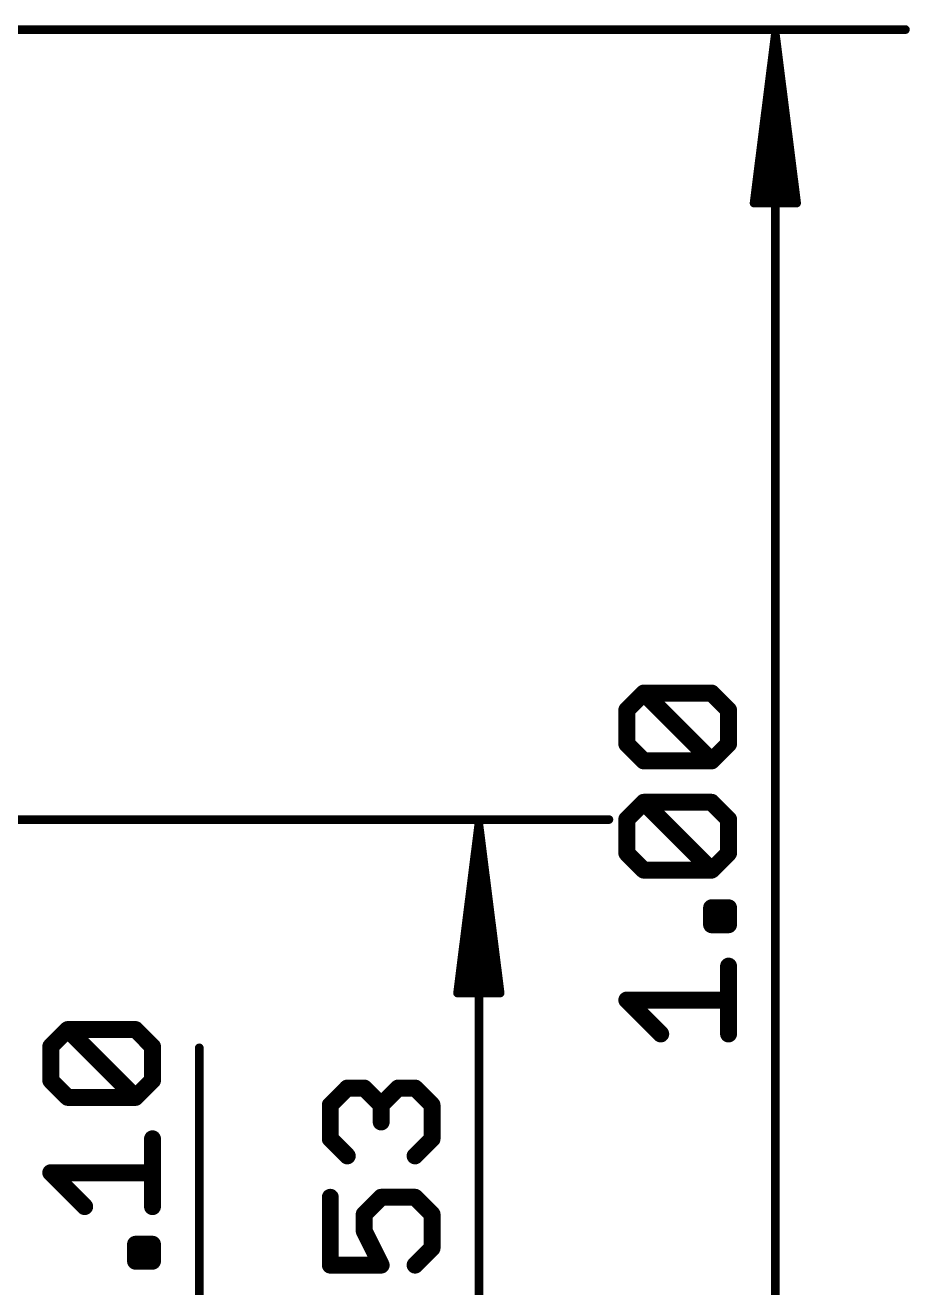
# Model space of a CAD drawing. Extents: x -14.2 to 67.7, y -5.3 to 32.7.
# Drawn here: x 54.41 to 67.67, y 6.54 to 25.46 of the extents above; entities that cross this region are included whole.
import ezdxf

# ---------------------------------------------------------------- set-up
doc = ezdxf.new("R2010")
doc.units = 0
doc.layers.add('47', color=253, linetype='CONTINUOUS')

msp = doc.modelspace()

# ---------------------------------------------------------------- linework, layer by layer
at = {"layer": '47'}
for points, const_width in [([(39.878, 25.4), (67.609, 25.4)], 0.13), ([(65.659, 25.335), (65.3398, 22.8)], 0.13), ([(65.659, 25.335), (65.399, 22.8)], 0.13), ([(65.659, 25.335), (65.529, 22.8)], 0.13), ([(65.659, 0.065), (65.659, 25.335)], 0.13), ([(65.9782, 22.8), (65.659, 25.335)], 0.13), ([(65.789, 22.8), (65.659, 25.335)], 0.13), ([(65.919, 22.8), (65.659, 25.335)], 0.13), ([(65.3398, 22.8), (65.9782, 22.8)], 0.13), ([(63.4322, 15.2012), (63.6864, 15.4554)], 0.254), ([(63.6864, 15.4554), (64.7033, 15.4554)], 0.254), ([(64.7033, 14.4385), (63.6864, 15.4554)], 0.254), ([(64.7033, 15.4554), (64.9575, 15.2012)], 0.254), ([(63.4322, 14.6927), (63.4322, 15.2012)], 0.254), ([(64.9575, 15.2012), (64.9575, 14.6927)], 0.254), ([(63.6864, 14.4385), (63.4322, 14.6927)], 0.254), ([(64.9575, 14.6927), (64.7033, 14.4385)], 0.254), ([(64.7033, 14.4385), (63.6864, 14.4385)], 0.254), ([(63.4322, 13.564), (63.6864, 13.8182)], 0.254), ([(63.6864, 13.8182), (64.7033, 13.8182)], 0.254), ([(64.7033, 12.8013), (63.6864, 13.8182)], 0.254), ([(64.7033, 13.8182), (64.9575, 13.564)], 0.254), ([(63.4322, 13.0556), (63.4322, 13.564)], 0.254), ([(64.9575, 13.564), (64.9575, 13.0556)], 0.254), ([(48.777, 13.559), (63.164, 13.559)], 0.13), ([(61.214, 13.494), (60.8948, 10.959)], 0.13), ([(61.214, 13.494), (60.954, 10.959)], 0.13), ([(61.214, 13.494), (61.084, 10.959)], 0.13), ([(61.214, 0.065), (61.214, 13.494)], 0.13), ([(61.5332, 10.959), (61.214, 13.494)], 0.13), ([(61.344, 10.959), (61.214, 13.494)], 0.13), ([(61.474, 10.959), (61.214, 13.494)], 0.13), ([(63.6864, 12.8013), (63.4322, 13.0556)], 0.254), ([(64.9575, 13.0556), (64.7033, 12.8013)], 0.254), ([(64.7033, 12.8013), (63.6864, 12.8013)], 0.254), ([(64.7033, 11.9828), (64.7033, 12.237)], 0.254), ([(64.7033, 12.237), (64.9575, 12.237)], 0.254), ([(64.9575, 12.237), (64.9575, 11.9828)], 0.254), ([(64.9575, 11.9828), (64.7033, 11.9828)], 0.254), ([(64.9575, 10.3456), (64.9575, 11.3625)], 0.254), ([(60.8948, 10.959), (61.5332, 10.959)], 0.13), ([(63.9406, 10.3456), (63.4322, 10.854)], 0.254), ([(63.4322, 10.854), (64.9575, 10.854)], 0.254), ([(54.7962, 10.1575), (55.0504, 10.4118)], 0.254), ([(55.0504, 10.4118), (56.0673, 10.4118)], 0.254), ([(56.0673, 9.3949), (55.0504, 10.4118)], 0.254), ([(56.0673, 10.4118), (56.3215, 10.1575)], 0.254), ([(54.7962, 9.6491), (54.7962, 10.1575)], 0.254), ([(56.3215, 10.1575), (56.3215, 9.6491)], 0.254), ([(57.023, 2.64), (57.023, 10.1378)], 0.13), ([(55.0504, 9.3949), (54.7962, 9.6491)], 0.254), ([(56.3215, 9.6491), (56.0673, 9.3949)], 0.254), ([(58.9872, 9.2806), (59.2414, 9.5349)], 0.254), ([(59.2414, 9.5349), (59.4956, 9.5349)], 0.254), ([(59.4956, 9.5349), (59.7499, 9.2806)], 0.254), ([(59.7499, 9.2806), (60.0041, 9.5349)], 0.254), ([(60.0041, 9.5349), (60.2583, 9.5349)], 0.254), ([(60.2583, 9.5349), (60.5125, 9.2806)], 0.254), ([(56.0673, 9.3949), (55.0504, 9.3949)], 0.254), ([(58.9872, 8.7722), (58.9872, 9.2806)], 0.254), ([(59.7499, 9.2806), (59.7499, 9.0264)], 0.254), ([(60.5125, 9.2806), (60.5125, 8.7722)], 0.254), ([(56.3215, 7.7577), (56.3215, 8.7746)], 0.254), ([(59.2414, 8.518), (58.9872, 8.7722)], 0.254), ([(60.5125, 8.7722), (60.2583, 8.518)], 0.254), ([(55.3046, 7.7577), (54.7962, 8.2662)], 0.254), ([(54.7962, 8.2662), (56.3215, 8.2662)], 0.254), ([(58.9872, 7.8977), (58.9872, 6.8808)], 0.254), ([(59.4956, 7.6435), (59.7499, 7.8977)], 0.254), ([(59.7499, 7.8977), (60.2583, 7.8977)], 0.254), ([(60.2583, 7.8977), (60.5125, 7.6435)], 0.254), ([(59.4956, 7.3893), (59.4956, 7.6435)], 0.254), ([(60.5125, 7.6435), (60.5125, 7.1351)], 0.254), ([(59.7499, 6.8808), (59.4956, 7.3893)], 0.254), ([(56.0673, 6.9392), (56.0673, 7.1934)], 0.254), ([(56.0673, 7.1934), (56.3215, 7.1934)], 0.254), ([(56.3215, 7.1934), (56.3215, 6.9392)], 0.254), ([(60.5125, 7.1351), (60.2583, 6.8808)], 0.254), ([(56.3215, 6.9392), (56.0673, 6.9392)], 0.254), ([(58.9872, 6.8808), (59.7499, 6.8808)], 0.254)]:
    msp.add_lwpolyline(points, dxfattribs=dict(at, const_width=const_width))
for points, const_width in [([(65.6915, 25.335, 1), (65.6265, 25.335)], 0.065), ([(65.6912, 25.3391, 1), (65.6268, 25.3309)], 0.065), ([(65.6915, 25.3333, 1), (65.6265, 25.3367)], 0.065), ([(65.6915, 25.3367, 1), (65.6265, 25.3333)], 0.065), ([(65.6913, 25.3383, 1), (65.6267, 25.3317)], 0.065), ([(65.6913, 25.3317, 1), (65.6267, 25.3383)], 0.065), ([(65.6912, 25.3309, 1), (65.6268, 25.3391)], 0.065), ([(67.609, 25.3675, 1), (67.609, 25.4325)], 0.065), ([(65.3075, 22.8041, 1), (65.372, 22.7959)], 0.065), ([(65.3398, 22.8325, 1), (65.3398, 22.7675)], 0.065), ([(65.3667, 22.8033, 1), (65.4313, 22.7967)], 0.065), ([(65.4965, 22.8017, 1), (65.5615, 22.7983)], 0.065), ([(65.7565, 22.7983, 1), (65.8215, 22.8017)], 0.065), ([(65.8867, 22.7967, 1), (65.9513, 22.8033)], 0.065), ([(65.946, 22.7959, 1), (66.0105, 22.8041)], 0.065), ([(65.9782, 22.7675, 1), (65.9782, 22.8325)], 0.065), ([(63.6864, 15.5189, 1), (63.6864, 15.3919)], 0.127), ([(63.7313, 15.5003, 1), (63.6415, 15.4105)], 0.127), ([(63.7313, 15.4105, 1), (63.6415, 15.5003)], 0.127), ([(64.7482, 15.5003, 1), (64.6584, 15.4105)], 0.127), ([(64.7033, 15.3919, 1), (64.7033, 15.5189)], 0.127), ([(63.4957, 15.2012, 1), (63.3687, 15.2012)], 0.127), ([(65.021, 15.2012, 1), (64.894, 15.2012)], 0.127), ([(63.3873, 15.2461, 1), (63.4771, 15.1562)], 0.127), ([(64.9126, 15.1562, 1), (65.0024, 15.2461)], 0.127), ([(63.4771, 14.7376, 1), (63.3873, 14.6478)], 0.127), ([(65.0024, 14.6478, 1), (64.9126, 14.7376)], 0.127), ([(63.3687, 14.6927, 1), (63.4957, 14.6927)], 0.127), ([(64.894, 14.6927, 1), (65.021, 14.6927)], 0.127), ([(63.6864, 14.502, 1), (63.6864, 14.375)], 0.127), ([(63.6415, 14.3936, 1), (63.7313, 14.4834)], 0.127), ([(64.6584, 14.4834, 1), (64.7482, 14.3936)], 0.127), ([(64.6584, 14.3936, 1), (64.7482, 14.4834)], 0.127), ([(64.7033, 14.375, 1), (64.7033, 14.502)], 0.127), ([(63.6864, 13.8817, 1), (63.6864, 13.7547)], 0.127), ([(63.7313, 13.8631, 1), (63.6415, 13.7733)], 0.127), ([(63.7313, 13.7733, 1), (63.6415, 13.8631)], 0.127), ([(64.7482, 13.8631, 1), (64.6584, 13.7733)], 0.127), ([(64.7033, 13.7547, 1), (64.7033, 13.8817)], 0.127), ([(63.4957, 13.564, 1), (63.3687, 13.564)], 0.127), ([(63.3873, 13.6089, 1), (63.4771, 13.5191)], 0.127), ([(65.021, 13.564, 1), (64.894, 13.564)], 0.127), ([(64.9126, 13.5191, 1), (65.0024, 13.6089)], 0.127), ([(61.2465, 13.494, 1), (61.1815, 13.494)], 0.065), ([(61.2462, 13.4981, 1), (61.1818, 13.4899)], 0.065), ([(61.2465, 13.4923, 1), (61.1815, 13.4957)], 0.065), ([(61.2465, 13.4957, 1), (61.1815, 13.4923)], 0.065), ([(61.2463, 13.4973, 1), (61.1817, 13.4907)], 0.065), ([(61.2463, 13.4907, 1), (61.1817, 13.4973)], 0.065), ([(61.2462, 13.4899, 1), (61.1818, 13.4981)], 0.065), ([(63.164, 13.5265, 1), (63.164, 13.5915)], 0.065), ([(63.4771, 13.1005, 1), (63.3873, 13.0107)], 0.127), ([(63.3687, 13.0556, 1), (63.4957, 13.0556)], 0.127), ([(64.894, 13.0556, 1), (65.021, 13.0556)], 0.127), ([(65.0024, 13.0107, 1), (64.9126, 13.1005)], 0.127), ([(63.6864, 12.8648, 1), (63.6864, 12.7378)], 0.127), ([(63.6415, 12.7564, 1), (63.7313, 12.8462)], 0.127), ([(64.6584, 12.8462, 1), (64.7482, 12.7564)], 0.127), ([(64.6584, 12.7564, 1), (64.7482, 12.8462)], 0.127), ([(64.7033, 12.7378, 1), (64.7033, 12.8648)], 0.127), ([(64.7668, 12.237, 1), (64.6398, 12.237)], 0.127), ([(64.7033, 12.3005, 1), (64.7033, 12.1735)], 0.127), ([(65.021, 12.237, 1), (64.894, 12.237)], 0.127), ([(64.9575, 12.1735, 1), (64.9575, 12.3005)], 0.127), ([(64.7033, 12.0463, 1), (64.7033, 11.9193)], 0.127), ([(64.6398, 11.9828, 1), (64.7668, 11.9828)], 0.127), ([(64.894, 11.9828, 1), (65.021, 11.9828)], 0.127), ([(64.9575, 11.9193, 1), (64.9575, 12.0463)], 0.127), ([(65.021, 11.3625, 1), (64.894, 11.3625)], 0.127), ([(60.8625, 10.9631, 1), (60.927, 10.9549)], 0.065), ([(60.8948, 10.9915, 1), (60.8948, 10.9265)], 0.065), ([(60.9217, 10.9623, 1), (60.9863, 10.9557)], 0.065), ([(61.0515, 10.9607, 1), (61.1165, 10.9573)], 0.065), ([(61.3115, 10.9573, 1), (61.3765, 10.9607)], 0.065), ([(61.4417, 10.9557, 1), (61.5063, 10.9623)], 0.065), ([(61.501, 10.9549, 1), (61.5655, 10.9631)], 0.065), ([(61.5332, 10.9265, 1), (61.5332, 10.9915)], 0.065), ([(63.4771, 10.8989, 1), (63.3873, 10.8091)], 0.127), ([(63.4322, 10.9175, 1), (63.4322, 10.7905)], 0.127), ([(64.9575, 10.7905, 1), (64.9575, 10.9175)], 0.127), ([(55.0504, 10.4753, 1), (55.0504, 10.3483)], 0.127), ([(55.0953, 10.4567, 1), (55.0055, 10.3669)], 0.127), ([(55.0953, 10.3669, 1), (55.0055, 10.4567)], 0.127), ([(56.1122, 10.4567, 1), (56.0224, 10.3669)], 0.127), ([(56.0673, 10.3483, 1), (56.0673, 10.4753)], 0.127), ([(63.8957, 10.3007, 1), (63.9855, 10.3905)], 0.127), ([(64.894, 10.3456, 1), (65.021, 10.3456)], 0.127), ([(54.8597, 10.1575, 1), (54.7327, 10.1575)], 0.127), ([(54.7513, 10.2024, 1), (54.8411, 10.1126)], 0.127), ([(56.385, 10.1575, 1), (56.258, 10.1575)], 0.127), ([(56.2766, 10.1126, 1), (56.3664, 10.2024)], 0.127), ([(57.0555, 10.1378, 1), (56.9905, 10.1378)], 0.065), ([(54.8411, 9.694, 1), (54.7513, 9.6042)], 0.127), ([(54.7327, 9.6491, 1), (54.8597, 9.6491)], 0.127), ([(56.258, 9.6491, 1), (56.385, 9.6491)], 0.127), ([(56.3664, 9.6042, 1), (56.2766, 9.694)], 0.127), ([(59.2414, 9.5984, 1), (59.2414, 9.4714)], 0.127), ([(59.2863, 9.49, 1), (59.1965, 9.5798)], 0.127), ([(59.5405, 9.5798, 1), (59.4507, 9.49)], 0.127), ([(59.4956, 9.4714, 1), (59.4956, 9.5984)], 0.127), ([(60.0041, 9.5984, 1), (60.0041, 9.4714)], 0.127), ([(60.049, 9.49, 1), (59.9592, 9.5798)], 0.127), ([(60.3032, 9.5798, 1), (60.2134, 9.49)], 0.127), ([(60.2583, 9.4714, 1), (60.2583, 9.5984)], 0.127), ([(55.0504, 9.4584, 1), (55.0504, 9.3314)], 0.127), ([(55.0055, 9.35, 1), (55.0953, 9.4398)], 0.127), ([(56.0224, 9.4398, 1), (56.1122, 9.35)], 0.127), ([(56.0224, 9.35, 1), (56.1122, 9.4398)], 0.127), ([(56.0673, 9.3314, 1), (56.0673, 9.4584)], 0.127), ([(59.0507, 9.2806, 1), (58.9237, 9.2806)], 0.127), ([(58.9423, 9.3256, 1), (59.0321, 9.2357)], 0.127), ([(59.7049, 9.3256, 1), (59.7948, 9.2357)], 0.127), ([(59.8133, 9.2806, 1), (59.6864, 9.2806)], 0.127), ([(59.7049, 9.2357, 1), (59.7948, 9.3256)], 0.127), ([(60.576, 9.2806, 1), (60.449, 9.2806)], 0.127), ([(60.4676, 9.2357, 1), (60.5574, 9.3256)], 0.127), ([(59.6864, 9.0264, 1), (59.8133, 9.0264)], 0.127), ([(56.385, 8.7746, 1), (56.258, 8.7746)], 0.127), ([(59.0321, 8.8171, 1), (58.9423, 8.7273)], 0.127), ([(60.5574, 8.7273, 1), (60.4676, 8.8171)], 0.127), ([(58.9237, 8.7722, 1), (59.0507, 8.7722)], 0.127), ([(60.449, 8.7722, 1), (60.576, 8.7722)], 0.127), ([(59.1965, 8.4731, 1), (59.2863, 8.5629)], 0.127), ([(60.2134, 8.5629, 1), (60.3032, 8.4731)], 0.127), ([(54.8411, 8.3111, 1), (54.7513, 8.2213)], 0.127), ([(54.7962, 8.3297, 1), (54.7962, 8.2027)], 0.127), ([(56.3215, 8.2027, 1), (56.3215, 8.3297)], 0.127), ([(59.0507, 7.8977, 1), (58.9237, 7.8977)], 0.127), ([(59.7499, 7.9612, 1), (59.7499, 7.8342)], 0.127), ([(59.7948, 7.8528, 1), (59.7049, 7.9426)], 0.127), ([(60.3032, 7.9426, 1), (60.2134, 7.8528)], 0.127), ([(60.2583, 7.8342, 1), (60.2583, 7.9612)], 0.127), ([(55.2597, 7.7128, 1), (55.3495, 7.8026)], 0.127), ([(56.258, 7.7577, 1), (56.385, 7.7577)], 0.127), ([(59.5591, 7.6435, 1), (59.4321, 7.6435)], 0.127), ([(60.576, 7.6435, 1), (60.449, 7.6435)], 0.127), ([(59.4507, 7.6884, 1), (59.5405, 7.5986)], 0.127), ([(60.4676, 7.5986, 1), (60.5574, 7.6884)], 0.127), ([(59.5524, 7.4177, 1), (59.4388, 7.3609)], 0.127), ([(59.4321, 7.3893, 1), (59.5591, 7.3893)], 0.127), ([(56.1308, 7.1934, 1), (56.0038, 7.1934)], 0.127), ([(56.0673, 7.2569, 1), (56.0673, 7.1299)], 0.127), ([(56.385, 7.1934, 1), (56.258, 7.1934)], 0.127), ([(56.3215, 7.1299, 1), (56.3215, 7.2569)], 0.127), ([(60.449, 7.1351, 1), (60.576, 7.1351)], 0.127), ([(60.5574, 7.0902, 1), (60.4676, 7.18)], 0.127), ([(56.0673, 7.0027, 1), (56.0673, 6.8757)], 0.127), ([(56.0038, 6.9392, 1), (56.1308, 6.9392)], 0.127), ([(56.258, 6.9392, 1), (56.385, 6.9392)], 0.127), ([(56.3215, 6.8757, 1), (56.3215, 7.0027)], 0.127), ([(58.9872, 6.9443, 1), (58.9872, 6.8173)], 0.127), ([(59.7499, 6.8173, 1), (59.7499, 6.9443)], 0.127), ([(58.9237, 6.8808, 1), (59.0507, 6.8808)], 0.127), ([(59.6931, 6.8524, 1), (59.8066, 6.9092)], 0.127), ([(60.2134, 6.9257, 1), (60.3032, 6.8359)], 0.127)]:
    msp.add_lwpolyline(points, format="xyb", dxfattribs=dict(at, const_width=const_width))

doc.saveas('drawing.dxf')
